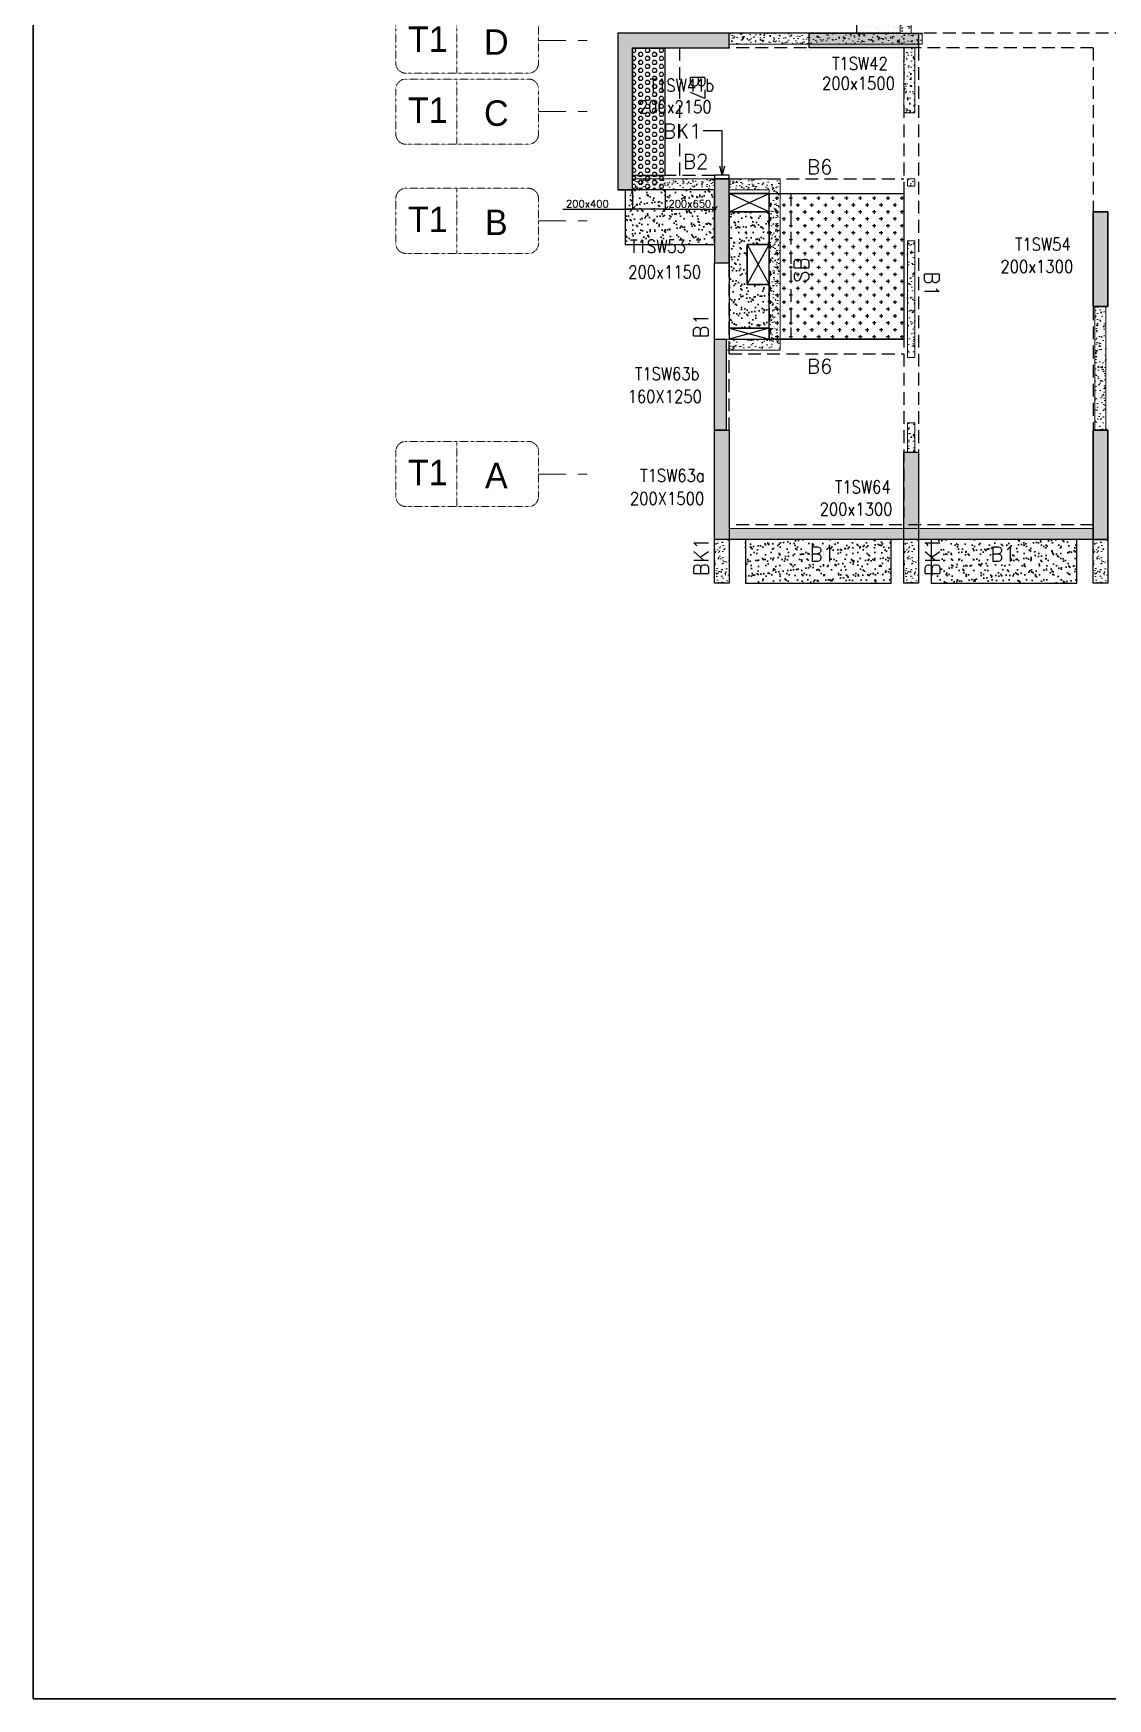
# Model space of a CAD drawing. Header units: millimetres. Extents: x 1078357 to 2594950, y -4969473 to -4636555.
# Drawn here: x 1220843 to 1235597, y -4684349 to -4661484 of the extents above; entities that cross this region are included whole.
import ezdxf
from ezdxf.enums import TextEntityAlignment as Align

# ---------------------------------------------------------------- set-up
doc = ezdxf.new("R2010")
doc.units = ezdxf.units.MM
doc.header["$PDMODE"] = 35
for name, pattern in [('CENTER', [2, 1.25, -0.25, 0.25, -0.25]), ('CONTINOUS', [0]), ('DGN STYLE 7', [8.34, 3.75, -1.67, 1.25, -1.67]), ('HIDDEN', [0.375, 0.25, -0.125]), ('New Retail block$0$CONTINOUS', [0])]:
    doc.linetypes.add(name, pattern=pattern)
doc.layers.get('0').update_dxf_attribs({"lineweight": 0})
doc.layers.get('Defpoints').update_dxf_attribs({"lineweight": 0})
for name, color, linetype, lineweight in [('A-_ANOTDIMA_D-', 6, 'Continuous', 13), ('A-_ANOTGRID_E-', 8, 'DGN STYLE 7', 13), ('Boundary', 40, 'Continuous', 30), ('COL. NO.', 30, 'Continuous', 25), ('COL. SIZE', 7, 'Continuous', 25), ('DIM', 9, 'Continuous', 25), ('GRID LINE', 8, 'Continuous', 0), ('HATCH', 8, 'Continuous', 30), ('S-NON STR RCC WALL', 8, 'Continuous', 0)]:
    doc.layers.add(name, color=color, linetype=linetype, lineweight=lineweight)
for name, color, linetype in [('B-200x325', 201, 'HIDDEN'), ('B-200x375', 41, 'HIDDEN'), ('B-200x400', 44, 'HIDDEN'), ('B-200x650', 241, 'HIDDEN'), ('B-300xSLAB THK.', 151, 'Continuous'), ('BK1-200x650', 241, 'HIDDEN'), ('DC BEAM NO.', 7, 'Continuous'), ('DROP SLAB', 8, 'Continuous'), ('S-COLUMN_SHEAR WALL', 1, 'Continuous'), ('S-PROJECTION', 54, 'New Retail block$0$CONTINOUS'), ('SLAB FOLD', 8, 'Continuous')]:
    doc.layers.add(name, color=color, linetype=linetype)
doc.styles.add('Roman', font='romans')
doc.styles.add('ROMANS', font='romans.shx', dxfattribs={"width": 0.85})
doc.styles.get("Standard").update_dxf_attribs({"font": 'Adani Regular.ttf', "height": 500})
doc.dimstyles.new('HARESH', dxfattribs={"dimtxt": 150, "dimasz": 75, "dimexe": 0, "dimexo": 0, "dimgap": 25, "dimtad": 1, "dimdec": 0, "dimdsep": 46, "dimtxsty": 'Roman', "dimblk": 'OBLIQUE', "dimcen": 225, "dimdle": 25, "dimclrd": 2, "dimclre": 2, "dimclrt": 7, "dimadec": 8, "dimazin": 1, "dimtfac": 1, "dimtdec": 0, "dimtmove": 0, "dimatfit": 0, "dimfxl": 1, "dimlwd": -1, "dimlwe": -1, "dimarcsym": 0})
pattern_1 = [(50, (-5109198.82, 23483864.79), (182.184669, -15.93908554), [19.05, -209.55]), (355, (-5109198.82, 23483864.79), (-35.2434214, 191.0568452), [15.24, -167.6405842]), (100.4514447, (-5109183.63, 23483863.46), (146.9412471, 175.1177519), [16.1900088, -178.0902446]), (46.1842, (-5109198.82, 23483915.59), (271.0790409, -42.042328), [28.575, -314.325]), (96.6355576, (-5109176.23, 23483912.08), (237.404134, 247.4261246), [24.2850231, -267.1356082]), (351.1841512, (-5109198.82, 23483915.6), (237.404134, 247.4261246), [22.859967, -251.459732]), (21, (-5109173.42, 23483902.89), (151.6143913, -102.2651982), [19.05, -209.55]), (326, (-5109173.42, 23483902.89), (61.8020283, 184.1879661), [15.24, -167.64]), (71.451445, (-5109160.78, 23483894.36), (213.4164193, 81.9227689), [16.1900088, -178.0899376]), (37.5, (-5109198.816, 23483864.786), (3.08860325, 84.55503887), [0, -165.608, 0, -170.18, 0, -168.275]), (7.5, (-5109198.82, 23483864.79), (66.8196625, 100.18057482), [0, -97.028, 0, -161.798, 0, -64.135]), (327.5, (-5109255.46, 23483864.786), (135.59059517, -5.728744), [0, -63.5, 0, -198.12, 0, -262.89]), (317.5, (-5109280.86, 23483864.79), (148.1291814, 25.42649103), [0, -82.55, 0, -131.572, 0, -186.69])]

# ---------------------------------------------------------------- blocks, each defined once
blk = doc.blocks.new('_Oblique')
at = {"color": 0, "linetype": 'ByBlock', "lineweight": -2}
blk.add_line((-0.5, -0.5), (0.5, 0.5), dxfattribs=at)
blk = doc.blocks.new('*D1248')
at = {"layer": 'Defpoints', "color": 0, "ltscale": 700, "transparency": 16777216}
for p in [(1229072, -4663634, 0), (1229522, -4663634, 0), (1229072, -4663900)]:
    blk.add_point(p, dxfattribs=at)
at = {"layer": 'DIM', "color": 2, "ltscale": 700, "transparency": 16777216}
for p, q in [((1229072, -4663634), (1229072, -4663900)), ((1229522, -4663634), (1229522, -4663900)), ((1228116, -4663900), (1229072, -4663900)), ((1229072, -4663900), (1228997, -4663900)), ((1229522, -4663900), (1229072, -4663900)), ((1229522, -4663900), (1229072, -4663900)), ((1229522, -4663900), (1229597, -4663900))]:
    blk.add_line(p, q, dxfattribs=at)
at = {"layer": 'DIM', "color": 2, "ltscale": 700, "transparency": 16777216, "xscale": 75, "yscale": 75, "zscale": 75}
blk.add_blockref('_Oblique', (1229072, -4663900), dxfattribs=at)
at = {"layer": 'DIM', "color": 2, "ltscale": 700, "transparency": 16777216, "xscale": 75, "yscale": 75, "zscale": 75, "rotation": 180}
blk.add_blockref('_Oblique', (1229522, -4663900), dxfattribs=at)
at = {"layer": 'DIM', "color": 7, "ltscale": 700, "transparency": 16777216, "insert": (1228452, -4663825), "char_height": 150, "attachment_point": 5, "style": 'Roman'}
blk.add_mtext('{\\H0.666667x;200x400}', dxfattribs=at)
blk = doc.blocks.new('*D1249')
at = {"layer": 'Defpoints', "color": 0, "ltscale": 700, "transparency": 16777216}
for p in [(1229522, -4663634), (1230197, -4663634, 0), (1230197, -4663900)]:
    blk.add_point(p, dxfattribs=at)
at = {"layer": 'DIM', "color": 2, "ltscale": 700, "transparency": 16777216}
for p, q in [((1229522, -4663634), (1229522, -4663900)), ((1230197, -4663634), (1230197, -4663900)), ((1229497, -4663900), (1230222, -4663900))]:
    blk.add_line(p, q, dxfattribs=at)
at = {"layer": 'DIM', "color": 2, "ltscale": 700, "transparency": 16777216, "xscale": 75, "yscale": 75, "zscale": 75, "rotation": 180}
blk.add_blockref('_Oblique', (1229522, -4663900), dxfattribs=at)
at = {"layer": 'DIM', "color": 2, "ltscale": 700, "transparency": 16777216, "xscale": 75, "yscale": 75, "zscale": 75}
blk.add_blockref('_Oblique', (1230197, -4663900), dxfattribs=at)
at = {"layer": 'DIM', "color": 7, "ltscale": 700, "transparency": 16777216, "insert": (1229859, -4663825), "char_height": 150, "attachment_point": 5, "style": 'Roman'}
blk.add_mtext('{\\H0.666667x;200x650}', dxfattribs=at)
blk = doc.blocks.new('G$CD63B60BD')
at = {"layer": 'COL. NO.', "linetype": 'Continuous', "style": 'ROMANS', "width": 0.85}
for s, p in [('T1SW42', (1615, 6449, -320)), ('T1SW41b', (-891, 6149, -320)), ('T1SW54', (4127, 3966, -320)), ('T1SW53', (-1158, 3938, -320)), ('T1SW63b', (-1092, 2189, 0)), ('T1SW63a', (-1020, 792, 0)), ('T1SW64', (1654, 634, -320))]:
    blk.add_text(s, height=175, dxfattribs=at).set_placement(p)
at = {"layer": 'COL. SIZE', "linetype": 'Continuous', "style": 'ROMANS', "width": 0.85}
for s, p in [('200x1500', (1477, 6177, -320)), ('200x2150', (-1039, 5853, -320)), ('200x1150', (-1184, 3585, -320)), ('200x1300', (3926, 3661, -320)), ('160X1250', (-1193, 1876, 0)), ('200X1500', (-1161, 475, 0)), ('200x1300', (1444, 329, -320))]:
    blk.add_text(s, height=175, dxfattribs=at).set_placement(p)
blk = doc.blocks.new('Tower grid nomenclature-ex')
at = {"layer": 'A-_ANOTGRID_E-'}
blk.add_lwpolyline([(-1250, -600), (1750, -600, 0.414214), (2000, -350), (2000, 750, 0.414214), (1750, 1000), (-1250, 1000, 0.414214), (-1500, 750), (-1500, -350, 0.414214)], format="xyb", close=True, dxfattribs=at)
blk.add_lwpolyline([(0, 1000), (0, -600)], dxfattribs=at)
at = {"layer": 'A-_ANOTGRID_E-', "flags": 8}
for p in [(-1235, 400), (1788, 400)]:
    blk.add_attdef('GRID', text='', height=625, dxfattribs=at).set_placement(p, align=Align.MIDDLE_CENTER)
blk = doc.blocks.new('T1')
at = {"layer": 'GRID LINE', "linetype": 'DGN STYLE 7', "ltscale": 100, "elevation": 0}
for points in [[(37120, -42293), (37927, -42293)], [(37120, -43268), (37927, -43268)], [(37120, -44768), (37927, -44768)], [(37120, -48243), (37927, -48243)]]:
    blk.add_lwpolyline(points, dxfattribs=at)
at = {"layer": 'GRID LINE'}
ref = blk.add_blockref('Tower grid nomenclature-ex', (36000, -42405, 0), dxfattribs=dict(at, xscale=0.56, yscale=0.56, zscale=0.56))
ref.add_attrib('GRID', 'D', dxfattribs={"layer": 'A-_ANOTGRID_E-', "height": 350}).set_placement((36540, -42313, 0), align=Align.MIDDLE_CENTER)
ref.add_attrib('GRID', 'T1', dxfattribs={"layer": 'A-_ANOTGRID_E-', "height": 350}).set_placement((35601, -42272, 0), align=Align.MIDDLE_CENTER)
ref = blk.add_blockref('Tower grid nomenclature-ex', (36000, -43380, 0), dxfattribs=dict(at, xscale=0.56, yscale=0.56, zscale=0.56))
ref.add_attrib('GRID', 'C', dxfattribs={"layer": 'A-_ANOTGRID_E-', "height": 350}).set_placement((36540, -43288, 0), align=Align.MIDDLE_CENTER)
ref.add_attrib('GRID', 'T1', dxfattribs={"layer": 'A-_ANOTGRID_E-', "height": 350}).set_placement((35601, -43247, 0), align=Align.MIDDLE_CENTER)
ref = blk.add_blockref('Tower grid nomenclature-ex', (36000, -44880, 0), dxfattribs=dict(at, xscale=0.56, yscale=0.56, zscale=0.56))
ref.add_attrib('GRID', 'B', dxfattribs={"layer": 'A-_ANOTGRID_E-', "height": 350}).set_placement((36540, -44788, 0), align=Align.MIDDLE_CENTER)
ref.add_attrib('GRID', 'T1', dxfattribs={"layer": 'A-_ANOTGRID_E-', "height": 350}).set_placement((35601, -44747, 0), align=Align.MIDDLE_CENTER)
ref = blk.add_blockref('Tower grid nomenclature-ex', (36000, -48355, 0), dxfattribs=dict(at, xscale=0.56, yscale=0.56, zscale=0.56))
ref.add_attrib('GRID', 'A', dxfattribs={"layer": 'A-_ANOTGRID_E-', "height": 350}).set_placement((36540, -48263, 0), align=Align.MIDDLE_CENTER)
ref.add_attrib('GRID', 'T1', dxfattribs={"layer": 'A-_ANOTGRID_E-', "height": 350}).set_placement((35601, -48222, 0), align=Align.MIDDLE_CENTER)

msp = doc.modelspace()

# ---------------------------------------------------------------- hatches: boundary and pattern name
at = {"layer": 'DROP SLAB'}
h = msp.add_hatch(dxfattribs=at)
h.set_pattern_fill('CROSS', color=8, scale=15, angle=0.03079)
h.set_pattern_definition([(180.03079016, (-13006467.31, 56225363.92), (-95.19879988, -95.30117261), [47.625, -142.875]), (270.03079016, (-13006491.13, 56225387.72), (95.30117261, -95.19879988), [47.625, -142.875])])
h.paths.add_polyline_path([(1230946.6, -4663684.3), (1232796.5, -4663684.3), (1232796.5, -4665684.1), (1230946.6, -4665684.1)])
at = {"layer": 'HATCH'}
h = msp.add_hatch(dxfattribs=at)
h.set_pattern_fill('AR-SAND', color=8, scale=3, angle=179.97015)
h.set_pattern_definition([(37.4701541, (-2684936.36, 14021804.97), (-4.72361136, 146.8264517), [0, -115.824, 0, -129.54, 0, -123.825]), (7.4701541, (-2684936.36, 14021804.97), (134.9689868, 214.9772528), [0, -62.484, 0, -104.394, 0, -40.005]), (327.4701541, (-2685030.08, 14021805.02), (237.2979035, 0.3075449), [0, -38.1, 0, -137.16, 0, -179.07]), (317.4701541, (-2685030.08, 14021805.02), (229.1017424, 66.759465), [0, -19.05, 0, -89.916, 0, -102.87])])
h.paths.add_polyline_path([(1232746.9, -4659484.5), (1232146.9, -4659484.5), (1232146.9, -4661484.5), (1232746.9, -4661484.5)])
h = msp.add_hatch(dxfattribs=at)
h.set_pattern_fill('AR-SAND', color=8, scale=3, angle=179.97015)
h.set_pattern_definition([(37.4701541, (-2695436.37, 14019055.06), (-4.72361136, 146.8264517), [0, -115.824, 0, -129.54, 0, -123.825]), (7.4701541, (-2695436.37, 14019055.06), (134.9689868, 214.9772528), [0, -62.484, 0, -104.394, 0, -40.005]), (327.4701541, (-2695530.1, 14019055.11), (237.2979035, 0.3075449), [0, -38.1, 0, -137.16, 0, -179.07]), (317.4701541, (-2695530.1, 14019055.1), (229.1017424, 66.759465), [0, -19.05, 0, -89.916, 0, -102.87])])
h.paths.add_polyline_path([(1230196.9, -4663634.3), (1228971.6, -4663634.3), (1228971.6, -4664384.3), (1230196.9, -4664384.3)])
h = msp.add_hatch(dxfattribs=at)
h.set_pattern_fill('AR-SAND', color=8, scale=3, angle=180.02985)
h.set_pattern_definition([(37.47015413, (-3791436.41, 18703074.26), (-4.72361136, 146.8264517), [0, -115.824, 0, -129.54, 0, -123.825]), (7.4701541, (-3791436.4, 18703074.26), (134.9689868, 214.9772528), [0, -62.484, 0, -104.394, 0, -40.005]), (327.4701541, (-3791530.13, 18703074.31), (237.2979035, 0.3075449), [0, -38.1, 0, -137.16, 0, -179.07]), (317.4701541, (-3791530.13, 18703074.3), (229.1017424, 66.759465), [0, -19.05, 0, -89.916, 0, -102.87])])
h.paths.add_polyline_path([(1230396.6, -4665534.4), (1230946.6, -4665534.4), (1230946.6, -4664934.3), (1230646.6, -4664934.3), (1230646.6, -4664384.4), (1230946.6, -4664384.4), (1230946.6, -4663934.4), (1230396.6, -4663934.4)])
h = msp.add_hatch(dxfattribs=at)
h.set_pattern_fill('AR-SAND', color=8, scale=3, angle=179.97015)
h.set_pattern_definition([(37.47015413, (-3784911.08, 18703074.25), (-4.72361136, 146.8264517), [0, -115.824, 0, -129.54, 0, -123.825]), (7.4701541, (-3784911.08, 18703074.25), (134.9689868, 214.9772528), [0, -62.484, 0, -104.394, 0, -40.005]), (327.4701541, (-3785004.81, 18703074.3), (237.2979035, 0.3075449), [0, -38.1, 0, -137.16, 0, -179.07]), (317.4701541, (-3785004.81, 18703074.3), (229.1017424, 66.759465), [0, -19.05, 0, -89.916, 0, -102.87])])
h.paths.add_polyline_path([(1232621.9, -4668434.4), (1230621.9, -4668434.4), (1230621.9, -4669034.4), (1232621.9, -4669034.4)])
h = msp.add_hatch(dxfattribs=at)
h.set_pattern_fill('AR-SAND', color=8, scale=3, angle=179.97015)
h.set_pattern_definition([(37.47015413, (-3787461.08, 18703074.25), (-4.72361136, 146.8264517), [0, -115.824, 0, -129.54, 0, -123.825]), (7.4701541, (-3787461.08, 18703074.25), (134.9689868, 214.9772528), [0, -62.484, 0, -104.394, 0, -40.005]), (327.4701541, (-3787554.81, 18703074.3), (237.2979035, 0.3075449), [0, -38.1, 0, -137.16, 0, -179.07]), (317.4701541, (-3787554.81, 18703074.3), (229.1017424, 66.759465), [0, -19.05, 0, -89.916, 0, -102.87])])
h.paths.add_polyline_path([(1235171.9, -4668434.4), (1233171.9, -4668434.4), (1233171.9, -4669034.4), (1235171.9, -4669034.4)])
at = {"layer": 'S-COLUMN_SHEAR WALL', "lineweight": 25, "extrusion": (1.00316e-06, -2.11765e-11, 1)}
h = msp.add_hatch(color=1, dxfattribs=at)
h.dxf.hatch_style = 1
h.paths.add_polyline_path([(1229071.7, -4661684.4), (1230396.7, -4661684.4), (1230396.7, -4661484.4), (1228871.7, -4661484.4), (1228871.7, -4663634.4), (1229071.7, -4663634.4)])
at = {"layer": 'S-COLUMN_SHEAR WALL', "lineweight": 25}
h = msp.add_hatch(color=1, dxfattribs=at)
h.dxf.hatch_style = 1
h.paths.add_polyline_path([(1231496.7, -4661484.4), (1232996.7, -4661484.4), (1232996.7, -4661684.4), (1231496.7, -4661684.4)])
at = {"layer": 'S-COLUMN_SHEAR WALL', "lineweight": 25, "extrusion": (1.00316e-06, -2.11765e-11, 1)}
h = msp.add_hatch(color=1, dxfattribs=at)
h.dxf.hatch_style = 1
h.paths.add_polyline_path([(1230396.7, -4663484.4), (1230196.7, -4663484.4), (1230196.7, -4664634.4), (1230396.7, -4664634.4)])
h = msp.add_hatch(color=1, dxfattribs=at)
h.dxf.hatch_style = 1
h.paths.add_polyline_path([(1235596.7, -4663934.4), (1235396.7, -4663934.4), (1235396.7, -4665234.4), (1235596.7, -4665234.4)])
at = {"layer": 'S-COLUMN_SHEAR WALL', "lineweight": 25, "extrusion": (-1.00316e-06, -1.91639e-11, 1)}
h = msp.add_hatch(color=1, dxfattribs=at)
h.dxf.hatch_style = 1
h.paths.add_polyline_path([(1235396.7, -4663934.4), (1235596.7, -4663934.4), (1235596.7, -4665234.4), (1235396.7, -4665234.4)])
at = {"layer": 'S-COLUMN_SHEAR WALL', "lineweight": 25, "extrusion": (1.00316e-06, -2.11765e-11, 1)}
h = msp.add_hatch(color=1, dxfattribs=at)
h.dxf.hatch_style = 1
h.paths.add_polyline_path([(1230356.7, -4666934.4), (1230196.7, -4666934.4), (1230196.7, -4665684.2), (1230356.7, -4665684.2)])
h = msp.add_hatch(color=1, dxfattribs=at)
h.dxf.hatch_style = 1
h.paths.add_polyline_path([(1230396.7, -4668434.4), (1230196.7, -4668434.4), (1230196.7, -4666934.4), (1230396.7, -4666934.4)])
at = {"layer": 'S-COLUMN_SHEAR WALL', "lineweight": 25, "extrusion": (-1.00316e-06, -1.91639e-11, 1)}
h = msp.add_hatch(color=1, dxfattribs=at)
h.dxf.hatch_style = 1
h.paths.add_polyline_path([(1235396.7, -4668434.4), (1235596.7, -4668434.4), (1235596.7, -4666934.4), (1235396.7, -4666934.4)])
at = {"layer": 'S-COLUMN_SHEAR WALL', "lineweight": 25, "extrusion": (1.00316e-06, -2.11765e-11, 1)}
h = msp.add_hatch(color=1, dxfattribs=at)
h.dxf.hatch_style = 1
h.paths.add_polyline_path([(1235596.7, -4668434.4), (1235396.7, -4668434.4), (1235396.7, -4666934.4), (1235596.7, -4666934.4)])
at = {"layer": 'S-COLUMN_SHEAR WALL', "lineweight": 25}
h = msp.add_hatch(color=1, dxfattribs=at)
h.dxf.hatch_style = 1
h.paths.add_polyline_path([(1232996.7, -4667234.4), (1232996.7, -4668434.4), (1232796.7, -4668434.4), (1232796.7, -4667234.4)])
at = {"layer": 'S-NON STR RCC WALL'}
h = msp.add_hatch(dxfattribs=at)
h.set_pattern_fill('AR-CONC', color=256, angle=180)
h.set_pattern_definition([(50, (-4019038.85, 18799845.59), (182.184669, -15.9390855), [19.05, -209.55]), (355, (-4019038.85, 18799845.6), (-35.2434214, 191.0568452), [15.24, -167.6405842]), (100.4514447, (-4019023.66, 18799844.26), (146.9412471, 175.1177519), [16.1900088, -178.0902446]), (46.1842, (-4019038.85, 18799896.4), (271.0790409, -42.042328), [28.575, -314.325]), (96.6355576, (-4019016.26, 18799892.9), (237.404134, 247.4261246), [24.285023, -267.135608]), (351.1841512, (-4019038.85, 18799896.4), (237.404134, 247.4261246), [22.859967, -251.459732]), (21, (-4019013.45, 18799883.69), (151.6143913, -102.2651982), [19.05, -209.55]), (326, (-4019013.45, 18799883.7), (61.8020283, 184.1879661), [15.24, -167.64]), (71.451445, (-4019000.81, 18799875.17), (213.4164193, 81.9227689), [16.1900088, -178.0899376]), (37.5, (-4019038.846, 18799845.59), (3.08860325, 84.55503887), [0, -165.608, 0, -170.18, 0, -168.275]), (7.5, (-4019038.85, 18799845.59), (66.8196625, 100.18057482), [0, -97.028, 0, -161.798, 0, -64.135]), (327.5, (-4019095.49, 18799845.59), (135.59059517, -5.728744), [0, -63.5, 0, -198.12, 0, -262.89]), (317.5, (-4019120.89, 18799845.59), (148.1291814, 25.42649103), [0, -82.55, 0, -131.572, 0, -186.69])])
h.paths.add_polyline_path([(1230396.9, -4659484.4), (1230396.9, -4659334.4), (1233046.9, -4659334.4), (1233046.9, -4659484.4), (1232896.9, -4659484.4), (1232896.9, -4661484.4), (1233046.9, -4661484.4), (1233046.9, -4661634.4), (1230396.9, -4661634.4), (1230396.9, -4661484.4), (1232746.9, -4661484.4), (1232746.9, -4659484.4)])
h = msp.add_hatch(dxfattribs=at)
h.set_pattern_fill('AR-CONC', color=256, angle=180)
h.set_pattern_definition([(50, (-6218738.3, 28164593.94), (182.184669, -15.93908554), [19.05, -209.55]), (355, (-6218738.3, 28164593.94), (-35.2434214, 191.0568452), [15.24, -167.6405842]), (100.4514447, (-6218723.12, 28164592.62), (146.9412471, 175.1177519), [16.1900088, -178.0902446]), (46.1842, (-6218738.3, 28164644.74), (271.0790409, -42.042328), [28.575, -314.325]), (96.6355576, (-6218715.7, 28164641.24), (237.404134, 247.4261246), [24.2850231, -267.1356082]), (351.1841512, (-6218738.3, 28164644.74), (237.404134, 247.4261246), [22.859967, -251.459732]), (21, (-6218712.9, 28164632.04), (151.6143913, -102.2651982), [19.05, -209.55]), (326, (-6218712.9, 28164632.04), (61.8020283, 184.1879661), [15.24, -167.64]), (71.451445, (-6218700.26, 28164623.52), (213.4164193, 81.9227689), [16.1900088, -178.0899376]), (37.5, (-6218738.3, 28164593.944), (3.08860325, 84.55503887), [0, -165.608, 0, -170.18, 0, -168.275]), (7.5, (-6218738.3, 28164593.94), (66.8196625, 100.18057482), [0, -97.028, 0, -161.798, 0, -64.135]), (327.5, (-6218794.94, 28164593.944), (135.59059517, -5.72874399), [0, -63.5, 0, -198.12, 0, -262.89]), (317.5, (-6218820.34, 28164593.94), (148.1291814, 25.42649103), [0, -82.55, 0, -131.572, 0, -186.69])])
h.paths.add_polyline_path([(1232796.9, -4661684.4), (1232946.9, -4661684.4), (1232946.9, -4662574.3), (1232796.9, -4662574.3)])
h = msp.add_hatch(dxfattribs=at)
h.set_pattern_fill('AR-CONC', color=256, angle=180)
h.set_pattern_definition(pattern_1)
h.paths.add_polyline_path([(1229071.9, -4663634.2), (1230196.9, -4663634.2), (1230196.9, -4663484.2), (1229071.9, -4663484.2)])
h = msp.add_hatch(dxfattribs=at)
h.set_pattern_fill('AR-CONC', color=256, angle=180)
h.set_pattern_definition(pattern_1)
h.paths.add_polyline_path([(1231096.9, -4665834.2), (1231096.9, -4663484.2), (1230396.9, -4663484.2), (1230396.9, -4663634.2), (1230946.9, -4663634.2), (1230946.9, -4665684.2), (1230346.9, -4665684.2), (1230346.9, -4665684.2), (1230356.9, -4665684.2), (1230356.9, -4665834.2)])
h = msp.add_hatch(dxfattribs=at)
h.set_pattern_fill('AR-CONC', color=256, angle=180)
h.set_pattern_definition([(50, (2330121.4, -9205799.23), (182.184669, -15.9390855), [19.05, -209.55]), (355, (2330121.4, -9205799.23), (-35.2434214, 191.056845), [15.24, -167.640584]), (100.4514447, (2330136.59, -9205800.55), (146.941247, 175.117752), [16.190009, -178.0902446]), (46.1842, (2330121.4, -9205748.43), (271.079041, -42.042328), [28.575, -314.325]), (96.6355576, (2330144, -9205751.93), (237.404134, 247.426125), [24.285023, -267.135608]), (351.184151, (2330121.4, -9205748.43), (237.404134, 247.426125), [22.859967, -251.459732]), (21, (2330146.8, -9205761.13), (151.6143913, -102.265198), [19.05, -209.55]), (326, (2330146.8, -9205761.13), (61.802028, 184.187966), [15.24, -167.64]), (71.451445, (2330159.44, -9205769.65), (213.416419, 81.922769), [16.190009, -178.0899376]), (37.5, (2330121.404, -9205799.226), (3.08860325, 84.5550389), [0, -165.608, 0, -170.18, 0, -168.275]), (7.5, (2330121.4, -9205799.23), (66.8196625, 100.1805748), [0, -97.028, 0, -161.798, 0, -64.135]), (327.5, (2330064.76, -9205799.226), (135.5905952, -5.728744), [0, -63.5, 0, -198.12, 0, -262.89]), (317.5, (2330039.36, -9205799.23), (148.1291814, 25.426491), [0, -82.55, 0, -131.572, 0, -186.69])])
h.paths.add_polyline_path([(1232846.9, -4663484.4), (1232946.9, -4663484.4), (1232946.9, -4663584.4), (1232846.9, -4663584.4)])
h = msp.add_hatch(dxfattribs=at)
h.set_pattern_fill('AR-CONC', color=256, angle=180)
h.set_pattern_definition([(50, (2330134.62, -9204434.56), (182.184669, -15.9390855), [19.05, -209.55]), (355, (2330134.62, -9204434.56), (-35.2434214, 191.056845), [15.24, -167.640584]), (100.4514447, (2330149.8, -9204435.89), (146.941247, 175.117752), [16.190009, -178.0902446]), (46.1842, (2330134.62, -9204383.76), (271.079041, -42.042328), [28.575, -314.325]), (96.6355576, (2330157.2, -9204387.26), (237.404134, 247.426125), [24.285023, -267.135608]), (351.184151, (2330134.62, -9204383.76), (237.404134, 247.426125), [22.859967, -251.459732]), (21, (2330160.02, -9204396.46), (151.6143913, -102.265198), [19.05, -209.55]), (326, (2330160.02, -9204396.46), (61.802028, 184.187966), [15.24, -167.64]), (71.451445, (2330172.65, -9204404.98), (213.416419, 81.922769), [16.190009, -178.0899376]), (37.5, (2330134.62, -9204434.56), (3.08860325, 84.5550389), [0, -165.608, 0, -170.18, 0, -168.275]), (7.5, (2330134.62, -9204434.56), (66.8196625, 100.1805748), [0, -97.028, 0, -161.798, 0, -64.135]), (327.5, (2330077.976, -9204434.56), (135.5905952, -5.728744), [0, -63.5, 0, -198.12, 0, -262.89]), (317.5, (2330052.58, -9204434.56), (148.1291814, 25.426491), [0, -82.55, 0, -131.572, 0, -186.69])])
h.paths.add_polyline_path([(1232846.9, -4665934.4), (1232946.9, -4665934.4), (1232946.9, -4664334.4), (1232846.9, -4664334.4)])
at = {"layer": 'S-NON STR RCC WALL', "ltscale": 700}
h = msp.add_hatch(dxfattribs=at)
h.set_pattern_fill('AR-CONC', color=256)
h.set_pattern_definition([(50, (102305.57, 155337.39), (182.184669, -15.9390855), [19.05, -209.55]), (355, (102305.57, 155337.39), (-35.2434214, 191.056845), [15.24, -167.640584]), (100.4514447, (102320.75, 155336.06), (146.941247, 175.117752), [16.190009, -178.0902446]), (46.1842, (102305.57, 155388.19), (271.079041, -42.042328), [28.575, -314.325]), (96.6355576, (102328.16, 155384.68), (237.404134, 247.426125), [24.285023, -267.135608]), (351.184151, (102305.57, 155388.2), (237.404134, 247.426125), [22.859967, -251.459732]), (21, (102330.97, 155375.49), (151.6143913, -102.265198), [19.05, -209.55]), (326, (102330.97, 155375.49), (61.802028, 184.187966), [15.24, -167.64]), (71.451445, (102343.6, 155366.96), (213.416419, 81.922769), [16.190009, -178.0899376]), (37.5, (102305.567, 155337.387), (3.08860325, 84.5550389), [0, -165.608, 0, -170.18, 0, -168.275]), (7.5, (102305.57, 155337.39), (66.8196625, 100.1805748), [0, -97.028, 0, -161.798, 0, -64.135]), (327.5, (102248.925, 155337.39), (135.5905952, -5.728744), [0, -63.5, 0, -198.12, 0, -262.89]), (317.5, (102223.52, 155337.39), (148.1291814, 25.426491), [0, -82.55, 0, -131.572, 0, -186.69])])
h.paths.add_polyline_path([(1235421.9, -4665234.3), (1235571.9, -4665234.3), (1235571.9, -4666934.3), (1235421.9, -4666934.3)])
at = {"layer": 'S-NON STR RCC WALL'}
h = msp.add_hatch(dxfattribs=at)
h.set_pattern_fill('AR-CONC', color=256, angle=180)
h.set_pattern_definition([(50, (1232909.9, -4520415.37), (182.18467, -15.93909), [19.05, -209.55]), (355, (1232909.9, -4520415.37), (-35.24342, 191.05685), [15.24, -167.64058]), (100.45144, (1232925.08, -4520416.7), (146.94125, 175.11775), [16.19, -178.09024]), (46.1842, (1232909.9, -4520364.57), (271.07904, -42.04233), [28.575, -314.325]), (96.63556, (1232932.5, -4520368.08), (237.40413, 247.42612), [24.285, -267.1356]), (351.18415, (1232909.9, -4520364.57), (237.40413, 247.4261), [22.85997, -251.45973]), (21, (1232935.3, -4520377.27), (151.61439, -102.2652), [19.05, -209.55]), (326, (1232935.3, -4520377.27), (61.80203, 184.18797), [15.24, -167.64]), (71.45144, (1232947.94, -4520385.8), (213.41642, 81.92277), [16.19, -178.08994]), (37.5, (1232909.9, -4520415.374), (3.088603, 84.55504), [0, -165.608, 0, -170.18, 0, -168.275]), (7.5, (1232909.9, -4520415.37), (66.81966, 100.180575), [0, -97.028, 0, -161.798, 0, -64.135]), (327.5, (1232853.26, -4520415.374), (135.590595, -5.728744), [0, -63.5, 0, -198.12, 0, -262.89]), (317.5, (1232827.86, -4520415.37), (148.12918, 25.42649), [0, -82.55, 0, -131.572, 0, -186.69])])
h.paths.add_polyline_path([(1232846.9, -4667234.6), (1232946.9, -4667234.6), (1232946.9, -4666834.4), (1232846.9, -4666834.4)])
h = msp.add_hatch(dxfattribs=at)
h.set_pattern_fill('AR-CONC', color=256, angle=180)
h.set_pattern_definition([(50, (-8399975.7, 37570672.96), (182.184669, -15.93908554), [19.05, -209.55]), (355, (-8399975.7, 37570672.96), (-35.2434214, 191.0568452), [15.24, -167.6405842]), (100.4514447, (-8399960.52, 37570671.63), (146.9412471, 175.1177519), [16.1900088, -178.0902446]), (46.1842, (-8399975.7, 37570723.76), (271.0790409, -42.0423279), [28.575, -314.325]), (96.6355576, (-8399953.1, 37570720.26), (237.404134, 247.4261246), [24.2850231, -267.1356082]), (351.1841512, (-8399975.7, 37570723.76), (237.404134, 247.4261246), [22.859967, -251.459732]), (21, (-8399950.3, 37570711.06), (151.61439127, -102.2651982), [19.05, -209.55]), (326, (-8399950.3, 37570711.06), (61.80202835, 184.1879661), [15.24, -167.64]), (71.451445, (-8399937.67, 37570702.54), (213.4164193, 81.9227689), [16.1900088, -178.0899376]), (37.5, (-8399975.7, 37570672.96), (3.08860325, 84.55503887), [0, -165.608, 0, -170.18, 0, -168.275]), (7.5, (-8399975.7, 37570672.96), (66.81966251, 100.18057482), [0, -97.028, 0, -161.798, 0, -64.135]), (327.5, (-8400032.345, 37570672.96), (135.59059517, -5.72874399), [0, -63.5, 0, -198.12, 0, -262.89]), (317.5, (-8400057.74, 37570672.96), (148.1291814, 25.42649103), [0, -82.55, 0, -131.572, 0, -186.69])])
h.paths.add_polyline_path([(1230396.5, -4668434.3), (1230196.6, -4668434.3), (1230196.6, -4669034.3), (1230396.5, -4669034.3), (1230396.6, -4669034.3), (1230396.6, -4668434.4)], is_closed=False)
h = msp.add_hatch(dxfattribs=at)
h.set_pattern_fill('AR-CONC', color=256, angle=180)
h.set_pattern_definition([(50, (-6206423.53, 28167883.97), (182.184669, -15.93908554), [19.05, -209.55]), (355, (-6206423.53, 28167883.97), (-35.2434214, 191.0568452), [15.24, -167.6405842]), (100.4514447, (-6206408.35, 28167882.64), (146.9412471, 175.1177519), [16.1900088, -178.0902446]), (46.1842, (-6206423.53, 28167934.77), (271.0790409, -42.042328), [28.575, -314.325]), (96.6355576, (-6206400.94, 28167931.27), (237.404134, 247.4261246), [24.2850231, -267.1356082]), (351.1841512, (-6206423.53, 28167934.77), (237.404134, 247.4261246), [22.859967, -251.459732]), (21, (-6206398.13, 28167922.07), (151.6143913, -102.2651982), [19.05, -209.55]), (326, (-6206398.13, 28167922.07), (61.8020283, 184.1879661), [15.24, -167.64]), (71.451445, (-6206385.5, 28167913.55), (213.4164193, 81.9227689), [16.1900088, -178.0899376]), (37.5, (-6206423.53, 28167883.97), (3.08860325, 84.55503887), [0, -165.608, 0, -170.18, 0, -168.275]), (7.5, (-6206423.53, 28167883.97), (66.8196625, 100.18057482), [0, -97.028, 0, -161.798, 0, -64.135]), (327.5, (-6206480.174, 28167883.97), (135.59059517, -5.72874399), [0, -63.5, 0, -198.12, 0, -262.89]), (317.5, (-6206505.57, 28167883.97), (148.1291814, 25.42649103), [0, -82.55, 0, -131.572, 0, -186.69])])
h.paths.add_polyline_path([(1230399.8, -4668434.2), (1235396.9, -4668434.2), (1235396.9, -4668284.2), (1230399.8, -4668284.2)])
h = msp.add_hatch(dxfattribs=at)
h.set_pattern_fill('AR-CONC', color=256, angle=180)
h.set_pattern_definition([(50, (-8397375.68, 37570672.96), (182.184669, -15.93908554), [19.05, -209.55]), (355, (-8397375.68, 37570672.96), (-35.2434214, 191.0568452), [15.24, -167.6405842]), (100.4514447, (-8397360.5, 37570671.63), (146.9412471, 175.1177519), [16.1900088, -178.0902446]), (46.1842, (-8397375.68, 37570723.76), (271.0790409, -42.0423279), [28.575, -314.325]), (96.6355576, (-8397353.1, 37570720.26), (237.404134, 247.4261246), [24.2850231, -267.1356082]), (351.1841512, (-8397375.68, 37570723.76), (237.404134, 247.4261246), [22.859967, -251.459732]), (21, (-8397350.28, 37570711.06), (151.61439127, -102.2651982), [19.05, -209.55]), (326, (-8397350.28, 37570711.06), (61.80202835, 184.1879661), [15.24, -167.64]), (71.451445, (-8397337.65, 37570702.54), (213.4164193, 81.9227689), [16.1900088, -178.0899376]), (37.5, (-8397375.68, 37570672.96), (3.08860325, 84.55503887), [0, -165.608, 0, -170.18, 0, -168.275]), (7.5, (-8397375.68, 37570672.96), (66.81966251, 100.18057482), [0, -97.028, 0, -161.798, 0, -64.135]), (327.5, (-8397432.324, 37570672.96), (135.59059517, -5.72874399), [0, -63.5, 0, -198.12, 0, -262.89]), (317.5, (-8397457.72, 37570672.96), (148.1291814, 25.42649103), [0, -82.55, 0, -131.572, 0, -186.69])])
h.paths.add_polyline_path([(1232996.6, -4668434.3), (1232796.6, -4668434.3), (1232796.6, -4669034.3), (1232996.6, -4669034.3), (1232996.6, -4669034.3), (1232996.6, -4668434.4)], is_closed=False)
h = msp.add_hatch(dxfattribs=at)
h.set_pattern_fill('AR-CONC', color=256, angle=180)
h.set_pattern_definition([(50, (-8394775.68, 37570672.96), (182.184669, -15.93908554), [19.05, -209.55]), (355, (-8394775.68, 37570672.96), (-35.2434214, 191.0568452), [15.24, -167.6405842]), (100.4514447, (-8394760.5, 37570671.63), (146.9412471, 175.1177519), [16.1900088, -178.0902446]), (46.1842, (-8394775.68, 37570723.76), (271.0790409, -42.0423279), [28.575, -314.325]), (96.6355576, (-8394753.1, 37570720.26), (237.404134, 247.4261246), [24.2850231, -267.1356082]), (351.1841512, (-8394775.68, 37570723.76), (237.404134, 247.4261246), [22.859967, -251.459732]), (21, (-8394750.28, 37570711.06), (151.61439127, -102.2651982), [19.05, -209.55]), (326, (-8394750.28, 37570711.06), (61.80202835, 184.1879661), [15.24, -167.64]), (71.451445, (-8394737.65, 37570702.54), (213.4164193, 81.9227689), [16.1900088, -178.0899376]), (37.5, (-8394775.68, 37570672.96), (3.08860325, 84.55503887), [0, -165.608, 0, -170.18, 0, -168.275]), (7.5, (-8394775.68, 37570672.96), (66.81966251, 100.18057482), [0, -97.028, 0, -161.798, 0, -64.135]), (327.5, (-8394832.324, 37570672.96), (135.59059517, -5.72874399), [0, -63.5, 0, -198.12, 0, -262.89]), (317.5, (-8394857.72, 37570672.96), (148.1291814, 25.42649103), [0, -82.55, 0, -131.572, 0, -186.69])])
h.paths.add_polyline_path([(1235596.6, -4668434.3), (1235396.6, -4668434.3), (1235396.6, -4669034.3), (1235596.6, -4669034.3), (1235596.6, -4669034.3), (1235596.6, -4668434.4)], is_closed=False)
at = {"layer": 'SLAB FOLD', "ltscale": 1000}
h = msp.add_hatch(dxfattribs=at)
h.set_pattern_fill('HEX', color=8, scale=10, angle=180)
h.set_pattern_definition([(180, (-961552.69, 4897509.017), (-7e-15, -54.99261315), [31.75, -63.5]), (300, (-961552.69, 4897509.017), (47.625, 27.49630658), [31.75, -63.5]), (240, (-961584.44, 4897509.017), (47.625, -27.49630658), [31.75, -63.5])])
h.paths.add_polyline_path([(1229521.8, -4661695), (1229071.7, -4661695), (1229071.7, -4663634.2), (1229521.8, -4663634.2)])

# ---------------------------------------------------------------- linework, layer by layer
at = {"layer": 'B-200x325', "ltscale": 700}
for p, q in [((1230396.8, -4663484.3, 0), (1232796.6, -4663484.3, 0)), ((1230396.6, -4665884.1, 0), (1232796.6, -4665884.1, 0))]:
    msp.add_line(p, q, dxfattribs=at)
at = {"layer": 'B-200x325', "linetype": 'Continuous', "ltscale": 700}
for p, q in [((1230396.8, -4663684.3, 0), (1232796.6, -4663684.3, 0)), ((1230396.6, -4665684.1, 0), (1232796.6, -4665684.1, 0))]:
    msp.add_line(p, q, dxfattribs=at)
at = {"layer": 'B-200x375', "linetype": 'Continuous', "ltscale": 700}
msp.add_line((1229521.8, -4663434.4, 0), (1229521.8, -4661695, 0), dxfattribs=at)
at = {"layer": 'B-200x375', "ltscale": 700}
msp.add_line((1229721.8, -4663434.4, 0), (1229721.8, -4661684.4, 0), dxfattribs=at)
at = {"layer": 'B-200x400', "linetype": 'HIDDEN', "ltscale": 500}
msp.add_line((1229521.8, -4663434.4, 0), (1229071.8, -4663434.4, 0), dxfattribs=at)
at = {"layer": 'B-200x400', "linetype": 'ByBlock', "ltscale": 500}
msp.add_line((1229521.8, -4663634.4, 0), (1229071.8, -4663634.4, 0), dxfattribs=at)
at = {"layer": 'B-200x650', "linetype": 'CONTINOUS', "ltscale": 700}
for p, q in [((1232746.9, -4661484.4, 0), (1230396.9, -4661484.4, 0)), ((1230196.9, -4663634.3, 0), (1228871.9, -4663634.3, 0)), ((1230196.6, -4663634.4, 0), (1229521.8, -4663634.4, 0)), ((1230196.9, -4666934.3, 0), (1230196.9, -4664634.3, 0)), ((1230196.6, -4669034.4, 0), (1230196.6, -4668434.4, 0)), ((1230396.6, -4668434.4, 0), (1230396.6, -4669034.4, 0)), ((1235396.9, -4668434.3, 0), (1230396.9, -4668434.3, 0)), ((1232796.6, -4669034.4, 0), (1232796.6, -4668434.4, 0)), ((1232996.6, -4668434.4, 0), (1232996.6, -4669034.4, 0)), ((1235396.6, -4669034.3, 0), (1235396.6, -4668434.3, 0)), ((1235596.6, -4668434.3, 0), (1235596.6, -4669034.3, 0)), ((1230396.6, -4669034.4, 0), (1230196.6, -4669034.4, 0)), ((1232996.6, -4669034.4, 0), (1232796.6, -4669034.4, 0)), ((1235596.6, -4669034.3, 0), (1235396.6, -4669034.3, 0))]:
    msp.add_line(p, q, dxfattribs=at)
at = {"layer": 'B-200x650', "linetype": 'HIDDEN', "ltscale": 700}
for p, q in [((1240596.9, -4661484.4, 0), (1233046.9, -4661484.4, 0)), ((1235396.9, -4661684.4, 0), (1230396.9, -4661684.4, 0)), ((1232796.9, -4661684.4, 0), (1232796.9, -4668134.3, 0)), ((1232996.9, -4661684.4, 0), (1232996.9, -4668134.3, 0)), ((1235396.9, -4661684.4, 0), (1235396.9, -4663934.3, 0)), ((1230196.9, -4663434.3, 0), (1229071.9, -4663434.3, 0)), ((1230196.6, -4663434.4, 0), (1229521.8, -4663434.4, 0)), ((1235396.9, -4663934.3, 0), (1235396.9, -4666934.3, 0)), ((1230396.9, -4666934.3, 0), (1230396.9, -4664634.3, 0)), ((1235396.9, -4668234.3, 0), (1230396.9, -4668234.3, 0))]:
    msp.add_line(p, q, dxfattribs=at)
at = {"layer": 'B-200x650', "ltscale": 700}
for p, q in [((1230196.6, -4664434.3, 0), (1230196.6, -4664434.3, 0)), ((1230196.9, -4664434.3, 0), (1230196.9, -4664434.3, 0)), ((1230196.6, -4664634.3, 0), (1230197.3, -4664634.3, 0)), ((1230196.9, -4664634.3, 0), (1230197.6, -4664634.3, 0))]:
    msp.add_line(p, q, dxfattribs=at)
at = {"layer": 'B-300xSLAB THK.', "linetype": 'HIDDEN', "ltscale": 700}
for p, q in [((1230946.4, -4663684.6, 0), (1230946.4, -4665684.4, 0)), ((1231246.4, -4663684.6, 0), (1231246.4, -4665684.4, 0))]:
    msp.add_line(p, q, dxfattribs=at)
at = {"layer": 'BK1-200x650', "linetype": 'Continuous', "ltscale": 700, "elevation": 0}
msp.add_lwpolyline([(1230397, -4663434), (1230196.9, -4663434), (1230196.9, -4663484.2), (1230397, -4663484.2)], close=True, dxfattribs=at)
at = {"layer": 'Boundary', "ltscale": 700, "elevation": 0}
msp.add_lwpolyline([(1220842.9, -4636994.1), (1327544.7, -4636994.1), (1327544.7, -4684348.8), (1220842.9, -4684348.8)], close=True, dxfattribs=at)
at = {"layer": 'DROP SLAB', "color": 3, "linetype": 'CONTINOUS', "ltscale": 500}
for p, q in [((1230396.6, -4663934.4, 0), (1230946.6, -4663684.3, 0)), ((1230946.6, -4663934.4, 0), (1230396.8, -4663684.3, 0)), ((1230646.6, -4664934.4, 0), (1230946.6, -4664384.4, 0)), ((1230646.6, -4664384.4, 0), (1230946.6, -4664934.3, 0)), ((1230396.6, -4665534.4, 0), (1230946.6, -4665684.1, 0)), ((1230946.6, -4665534.4, 0), (1230397.4, -4665684.1, 0))]:
    msp.add_line(p, q, dxfattribs=at)
at = {"layer": 'DROP SLAB', "color": 3, "linetype": 'CONTINOUS', "ltscale": 500, "elevation": 0}
for points in [[(1230396.8, -4663934.4), (1230946.6, -4663934.4), (1230946.6, -4663684.4), (1230396.8, -4663684.4)], [(1230946.6, -4663684.3), (1232796.5, -4663684.3), (1232796.5, -4665684.1), (1230946.6, -4665684.1)], [(1230646.6, -4664934.4), (1230946.6, -4664934.4), (1230946.6, -4664384.4), (1230646.6, -4664384.4)], [(1230396.6, -4665684.1), (1230946.6, -4665684.1), (1230946.6, -4665534.4), (1230396.6, -4665534.4)]]:
    msp.add_lwpolyline(points, close=True, dxfattribs=at)
at = {"layer": 'S-COLUMN_SHEAR WALL', "color": 1, "lineweight": 25, "extrusion": (1.00316e-06, -2.11765e-11, 1), "elevation": 1.2}
msp.add_lwpolyline([(1229071.7, -4661684.4), (1230396.7, -4661684.4), (1230396.7, -4661484.4), (1228871.7, -4661484.4), (1228871.7, -4663634.4), (1229071.7, -4663634.4), (1229071.7, -4661684.4)], dxfattribs=at)
at = {"layer": 'S-COLUMN_SHEAR WALL', "color": 1, "lineweight": 25, "elevation": 0}
for points in [[(1231496.7, -4661484.4), (1232996.7, -4661484.4), (1232996.7, -4661684.4), (1231496.7, -4661684.4)], [(1232796.7, -4667234.4), (1232996.7, -4667234.4), (1232996.7, -4668434.4), (1232796.7, -4668434.4)]]:
    msp.add_lwpolyline(points, close=True, dxfattribs=at)
at = {"layer": 'S-COLUMN_SHEAR WALL', "color": 1, "lineweight": 25, "extrusion": (1.00316e-06, -2.11765e-11, 1), "elevation": 1.2}
for points in [[(1230396.7, -4663484.4), (1230196.7, -4663484.4), (1230196.7, -4664634.4), (1230396.7, -4664634.4)], [(1235596.7, -4663934.4), (1235396.7, -4663934.4), (1235396.7, -4665234.4), (1235596.7, -4665234.4)], [(1230356.7, -4666934.4), (1230196.7, -4666934.4), (1230196.7, -4665684.2), (1230356.7, -4665684.2)], [(1230396.7, -4668434.4), (1230196.7, -4668434.4), (1230196.7, -4666934.4), (1230396.7, -4666934.4)], [(1235596.7, -4668434.4), (1235396.7, -4668434.4), (1235396.7, -4666934.4), (1235596.7, -4666934.4)]]:
    msp.add_lwpolyline(points, close=True, dxfattribs=at)
at = {"layer": 'S-COLUMN_SHEAR WALL', "color": 1, "lineweight": 25, "extrusion": (-1.00316e-06, -1.91639e-11, 1), "elevation": -1.2}
for points in [[(1235396.7, -4663934.4), (1235596.7, -4663934.4), (1235596.7, -4665234.4), (1235396.7, -4665234.4)], [(1235396.7, -4668434.4), (1235596.7, -4668434.4), (1235596.7, -4666934.4), (1235396.7, -4666934.4)]]:
    msp.add_lwpolyline(points, close=True, dxfattribs=at)
at = {"layer": 'S-NON STR RCC WALL', "elevation": 0}
for points in [[(1230396.9, -4659484.4), (1230396.9, -4659334.4), (1233046.9, -4659334.4), (1233046.9, -4659484.4), (1232896.9, -4659484.4), (1232896.9, -4661484.4), (1233046.9, -4661484.4), (1233046.9, -4661634.4), (1230396.9, -4661634.4), (1230396.9, -4661484.4), (1232746.9, -4661484.4), (1232746.9, -4659484.4)], [(1229071.9, -4663634.2), (1230196.9, -4663634.2), (1230196.9, -4663484.2), (1229071.9, -4663484.2)], [(1231096.9, -4665834.2), (1231096.9, -4663484.2), (1230396.9, -4663484.2), (1230396.9, -4663634.2), (1230946.9, -4663634.2), (1230946.9, -4665684.2), (1230346.9, -4665684.2), (1230346.9, -4665684.2), (1230356.9, -4665684.2), (1230356.9, -4665834.2)], [(1232846.9, -4667234.6), (1232946.9, -4667234.6), (1232946.9, -4666834.4), (1232846.9, -4666834.4)], [(1230399.8, -4668434.2), (1235396.9, -4668434.2), (1235396.9, -4668284.2), (1230399.8, -4668284.2)]]:
    msp.add_lwpolyline(points, close=True, dxfattribs=at)
at = {"layer": 'S-NON STR RCC WALL', "ltscale": 700, "elevation": 0}
for points in [[(1232796.9, -4661684.4), (1232946.9, -4661684.4), (1232946.9, -4662574.3), (1232796.9, -4662574.3)], [(1232846.9, -4663484.4), (1232946.9, -4663484.4), (1232946.9, -4663584.4), (1232846.9, -4663584.4)], [(1232846.9, -4665934.4), (1232946.9, -4665934.4), (1232946.9, -4664334.4), (1232846.9, -4664334.4)], [(1235421.9, -4665234.3), (1235571.9, -4665234.3), (1235571.9, -4666934.3), (1235421.9, -4666934.3)]]:
    msp.add_lwpolyline(points, close=True, dxfattribs=at)
at = {"layer": 'S-PROJECTION'}
msp.add_line((1232146.9, -4659484.4, 0), (1232146.9, -4661484.4, 0), dxfattribs=at)
at = {"layer": 'S-PROJECTION', "elevation": 0}
for points in [[(1230196.9, -4663634.3), (1228971.6, -4663634.3), (1228971.6, -4664384.3), (1230196.9, -4664384.3)], [(1232621.9, -4668434.4), (1230621.9, -4668434.4), (1230621.9, -4669034.4), (1232621.9, -4669034.4)], [(1235171.9, -4668434.4), (1233171.9, -4668434.4), (1233171.9, -4669034.4), (1235171.9, -4669034.4)]]:
    msp.add_lwpolyline(points, close=True, dxfattribs=at)
at = {"layer": 'SLAB FOLD', "color": 8, "ltscale": 1000, "elevation": 0}
msp.add_lwpolyline([(1229521.8, -4661695), (1229071.7, -4661695), (1229071.7, -4663434.4), (1229521.8, -4663434.4)], close=True, dxfattribs=at)
msp.add_lwpolyline([(1230396.6, -4665534.4), (1230946.6, -4665534.4), (1230946.6, -4664934.3), (1230646.6, -4664934.3), (1230646.6, -4664384.4), (1230946.6, -4664384.4), (1230946.6, -4663934.4), (1230396.6, -4663934.4), (1230396.6, -4665534.4)], dxfattribs=at)

# ---------------------------------------------------------------- block references
at = {"layer": 'A-_ANOTDIMA_D-', "color": 2, "linetype": 'CENTER', "ltscale": 700}
msp.add_blockref('T1', (1190661.1, -4619291.7, 0), dxfattribs=at)
at = {"layer": 'A-_ANOTDIMA_D-', "color": 2, "ltscale": 700}
msp.add_blockref('G$CD63B60BD', (1230196.7, -4668434.4, 0), dxfattribs=at)

# ---------------------------------------------------------------- texts
at = {"layer": 'B-200x325', "linetype": 'Continuous', "ltscale": 700, "style": 'ROMANS'}
for p in [(1231466.1, -4663419.1, -2.7), (1231466.1, -4666156.3, -2.7)]:
    msp.add_text('B6', height=200, rotation=0.00094, dxfattribs=at).set_placement(p)
at = {"layer": 'B-200x375', "linetype": 'Continuous', "ltscale": 700, "style": 'ROMANS'}
msp.add_text('B7', height=200, rotation=269.99906, dxfattribs=at).set_placement((1229866.1, -4662054.7, -2.7))
at = {"layer": 'B-200x650', "linetype": 'HIDDEN', "ltscale": 500, "style": 'ROMANS'}
for rotation, p in [(269.99906, (1233080.8, -4664755.6, -2.7)), (90.00094, (1230110.8, -4665672.1, -2.7)), (0.00094, (1231502.2, -4668734.7, -2.7)), (0.00094, (1233983.5, -4668734.7, -2.7))]:
    msp.add_text('B1', height=200, rotation=rotation, dxfattribs=at).set_placement(p)
at = {"layer": 'B-200x650', "linetype": 'CONTINOUS', "ltscale": 700, "style": 'ROMANS'}
for p in [(1230114.5, -4668934, 50), (1233292.2, -4668934, 50)]:
    msp.add_text('BK1', height=200, rotation=90, dxfattribs=at).set_placement(p)
at = {"layer": 'B-300xSLAB THK.', "linetype": 'Continuous', "ltscale": 700, "style": 'ROMANS'}
msp.add_text('SB', height=200, rotation=90.00094, dxfattribs=at).set_placement((1231491.1, -4664908.7, -2.7))
at = {"layer": 'BK1-200x650', "linetype": 'Continuous', "ltscale": 700, "style": 'ROMANS'}
msp.add_text('BK1', height=200, rotation=0.00094, dxfattribs=at).set_placement((1229489.3, -4662926.5, -2.7))
at = {"layer": 'DC BEAM NO.', "linetype": 'Continuous', "ltscale": 500, "style": 'ROMANS'}
msp.add_text('B2', height=200, dxfattribs=at).set_placement((1229762.9, -4663343.8, -2.7))

# ---------------------------------------------------------------- dimensions: what is measured, and where the dimension line sits
at = {"layer": 'DIM', "ltscale": 700}
dim = msp.add_linear_dim(base=(1229071.8, -4663900.4, 0), p1=(1229521.8, -4663634.4, 0), p2=(1229071.8, -4663634.4, 0), text='{\\H0.666667x;200x400}', dimstyle='HARESH', override={"dimtxsty": 'Roman', "dimtmove": 1}, dxfattribs=at)
dim.commit()
dim.dimension.update_dxf_attribs({"geometry": '*D1248', "text_midpoint": (1228452.4, -4663878.7, 0), "dimtype": 160})
dim = msp.add_linear_dim(base=(1230196.8, -4663900.4, 0), p1=(1229521.8, -4663634.4, 0), p2=(1230196.8, -4663634.4, 0), text='{\\H0.666667x;200x650}', dimstyle='HARESH', override={"dimtxsty": 'Roman', "dimtmove": 1}, dxfattribs=at)
dim.commit()
dim.dimension.update_dxf_attribs({"geometry": '*D1249', "text_midpoint": (1229859.3, -4663825.4, 0)})

# ---------------------------------------------------------------- leaders
at = {"layer": 'BK1-200x650', "linetype": 'Continuous', "ltscale": 700}
msp.add_leader([(1230301.7, -4663434, 0), (1230301.7, -4662824.2, 0), (1230042.9, -4662824.2, 0)], dimstyle='HARESH', override={"dimasz": 125, "dimgap": 25, "dimtad": 0, "dimldrblk": 'Open30'}, dxfattribs=at)

doc.saveas('drawing.dxf')
